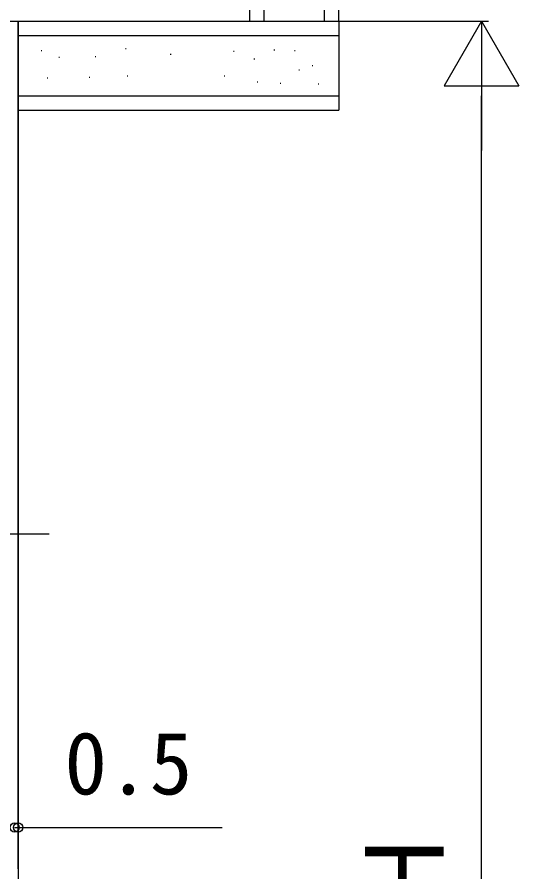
# Model space of a CAD drawing. Units: millimetres, scale not verified. Extents: x -525 to 525, y -783 to 779.
# Drawn here: x -301.7 to -231.3, y 366 to 486 of the extents above; entities that cross this region are included whole.
import ezdxf
from ezdxf.enums import TextEntityAlignment as Align

# ---------------------------------------------------------------- set-up
doc = ezdxf.new("R2010")
doc.units = ezdxf.units.MM
doc.header["$LTSCALE"] = 4
for name, color, linetype in [('0-4_YKK_12', 2, 'Continuous'), ('0-5_YKK_13', 4, 'Continuous'), ('0-7_YKK_D', 6, 'Continuous'), ('0-9_YSS_K', 3, 'Continuous')]:
    doc.layers.add(name, color=color, linetype=linetype)
doc.styles.add('ＭＳ ゴシック', font='')
doc.styles.get('ＭＳ ゴシック').set_extended_font_data('MS Gothic')

msp = doc.modelspace()

# ---------------------------------------------------------------- linework, layer by layer
at = {"layer": '0-4_YKK_12'}
for p in [(-399.513, 485.476), (-301.513, 366.476)]:
    msp.add_line(p, (-301.513, 485.476), dxfattribs=at)
at = {"layer": '0-5_YKK_13'}
msp.add_line((-378.595, 413.494), (-297.152, 413.494), dxfattribs=at)
at = {"layer": '0-7_YKK_D'}
for p, q in [((-268.013, 485.476), (-235.513, 485.476)), ((-236.513, 485.476), (-241.763, 476.382)), ((-236.513, 485.476), (-231.263, 476.382)), ((-236.513, 485.476), (-236.513, 467.289)), ((-301.513, 484.476), (-301.513, 371.276)), ((-301.513, 484.476), (-301.513, 351.276)), ((-241.763, 476.382), (-231.263, 476.382)), ((-236.513, 256.976), (-236.513, 474.976)), ((-302.013, 372.276), (-301.513, 372.276)), ((-301.513, 372.276), (-272.913, 372.276))]:
    msp.add_line(p, q, dxfattribs=at)
for centre in [(-302.013, 372.276), (-302.013, 372.276), (-301.513, 372.276)]:
    msp.add_circle(centre, 0.637, dxfattribs=at)
at = {"layer": '0-9_YSS_K'}
for p, q in [((-269.013, 485.476), (-269.013, 546.054)), ((-267.013, 485.476), (-267.013, 546.054)), ((-258.513, 485.476), (-258.513, 546.054)), ((-256.513, 485.476), (-256.513, 546.054)), ((-301.513, 485.476), (-301.513, 472.976)), ((-299.513, 485.476), (-256.513, 485.476)), ((-269.013, 485.476), (-256.513, 485.476)), ((-256.513, 485.476), (-256.513, 472.976)), ((-301.513, 483.476), (-256.513, 483.476)), ((-298.29, 481.354), (-298.19, 481.354)), ((-286.466, 481.609), (-286.366, 481.609)), ((-271.323, 481.269), (-271.223, 481.269)), ((-265.624, 481.439), (-265.524, 481.439)), ((-265.624, 481.439), (-265.524, 481.439)), ((-262.731, 481.354), (-262.631, 481.354)), ((-295.823, 480.418), (-295.723, 480.418)), ((-290.719, 480.503), (-290.619, 480.503)), ((-280.171, 480.843), (-280.071, 480.843)), ((-268.431, 480.163), (-268.331, 480.163)), ((-260.264, 479.228), (-260.164, 479.228)), ((-291.57, 477.612), (-291.47, 477.612)), ((-286.211, 477.782), (-286.111, 477.782)), ((-272.599, 477.782), (-272.499, 477.782)), ((-262.136, 478.632), (-262.036, 478.632)), ((-297.44, 477.527), (-297.34, 477.527)), ((-268.006, 476.932), (-267.906, 476.932)), ((-264.773, 476.762), (-264.673, 476.762)), ((-259.414, 476.677), (-259.314, 476.677)), ((-301.513, 474.976), (-281.337, 474.976)), ((-301.513, 474.976), (-256.513, 474.976)), ((-301.513, 472.976), (-281.337, 472.976)), ((-301.513, 472.976), (-256.513, 472.976))]:
    msp.add_line(p, q, dxfattribs=at)
msp.add_lwpolyline([(-374.013, 485.476), (-269.013, 485.476), (-269.013, 490.476), (-374.013, 490.476)], close=True, dxfattribs=at)

# ---------------------------------------------------------------- texts
at = {"layer": '0-7_YKK_D', "style": 'ＭＳ ゴシック'}
msp.add_text('0.5', height=8.798, dxfattribs=at).set_placement((-295.027, 374.276), align=Align.BOTTOM_LEFT)
msp.add_text('Ｈ', height=11, rotation=90, dxfattribs=at).set_placement((-238.513, 357.623), align=Align.BOTTOM_LEFT)

doc.saveas('drawing.dxf')
